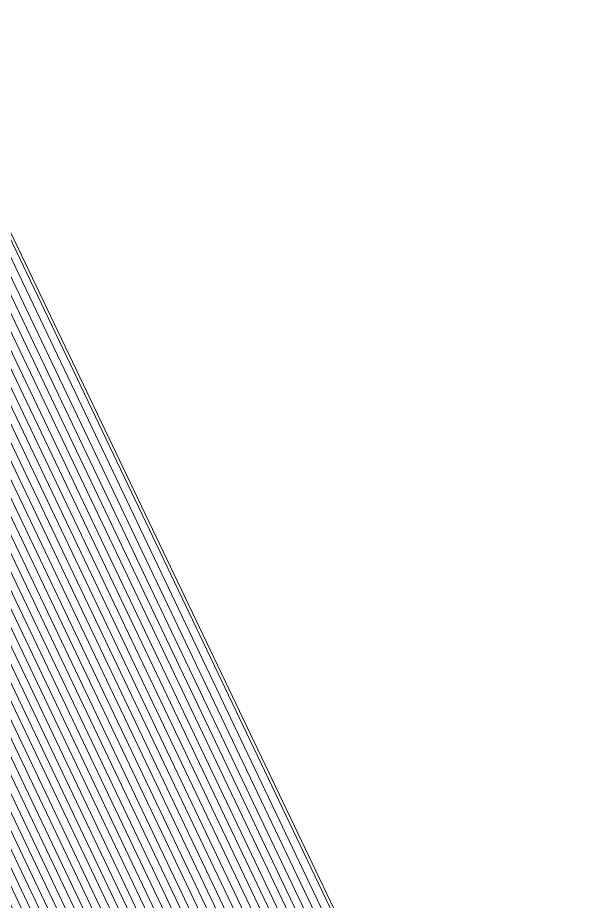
# Model space of a CAD drawing. Header units: metres. Extents: x 679304 to 680626, y 2747329 to 2750056.
# Drawn here: x 679522.916 to 679524.613, y 2747474.582 to 2747477.224 of the extents above; entities that cross this region are included whole.
import ezdxf

# ---------------------------------------------------------------- set-up
doc = ezdxf.new("R2010")
doc.units = ezdxf.units.M
doc.layers.add('02-L-projecció', color=6, linetype='Continuous', lineweight=5)
doc.layers.add('3-TR terra compactada', color=45, linetype='Continuous', lineweight=0)
doc.layers.add('SL_TREE_PROSOPIS_CINERARIA', color=66, linetype='Continuous', true_color=0x5f7f00)
picture_1 = doc.add_image_def('image2.png', size_in_pixel=(716, 586))

# ---------------------------------------------------------------- blocks, each defined once
blk = doc.blocks.new('General Section WaterFalls')
at = {"layer": '3-TR terra compactada'}
h = blk.add_hatch(dxfattribs=at)
h.set_pattern_fill('LINE', color=256, scale=0.0075)
h.set_pattern_definition([(360, (-1.593222, -1.45), (0, 0.0238125), [])])
edge = h.paths.add_edge_path(flags=16)
edge.add_arc((87.9127, -34.891), 0.03, 0, 360)
h.paths.add_polyline_path([(60.8679, -34.0635), (60.8679, -34.8165), (77.2885, -34.8165), (77.2885, -35.9665), (94.0298, -35.9665), (94.0235, -34.5335), (88.7774, -34.4288), (88.7764, -34.4784), (88.6751, -34.8565), (84.0602, -34.7644), (83.9655, -34.4124), (83.9577, -34.3822), (83.9588, -34.3318), (79.9888, -34.2503), (79.9888, -35.7877), (77.4385, -35.7877), (77.4385, -35.4375), (78.6181, -35.4377), (78.0551, -33.463), (67.1021, -33.3788), (67.0118, -33.1781), (66.851, -33.1769), (63.5673, -33.1513), (63.5673, -34.7034), (61.0171, -34.7034), (61.0171, -34.3534), (62.1077, -34.3534), (61.5858, -32.5095), (50.6816, -32.4257), (50.5911, -32.225), (50.4251, -32.2238), (47.1481, -32.1982), (47.1472, -33.3816), (44.9975, -33.3816), (44.9975, -33.0316), (45.5693, -33.0316), (45.1431, -31.5563), (34.2616, -31.4727), (34.1709, -31.272), (34.0048, -31.2707), (30.7263, -31.2451), (30.7263, -32.3786), (28.5762, -32.3786), (28.5762, -32.0286), (29.1479, -32.0286), (28.7218, -30.5533), (17.8413, -30.4697), (17.6814, -31.5018), (28.2761, -31.5018), (28.2761, -32.6104), (44.4474, -32.6104), (44.4474, -34.0635)])
at = {"layer": '02-L-projecció'}
blk.add_lwpolyline([(88.7774, -34.4288), (94.0235, -34.5335), (94.0298, -35.9665), (77.2885, -35.9665), (77.2885, -34.8165), (60.8679, -34.8165)], dxfattribs=at)
blk = doc.blocks.new('prospopis cineraria')
image = blk.add_image(picture_1, insert=(-4.0001, 0), size_in_units=(7.4106, 6.0651))
image.dxf.flags = 15

msp = doc.modelspace()

# ---------------------------------------------------------------- block references
at = {"rotation": 115.5575828871377}
msp.add_blockref('General Section WaterFalls', (679521.7318, 2747398.3107), dxfattribs=at)
at = {"layer": 'SL_TREE_PROSOPIS_CINERARIA', "rotation": 115.5482287746755}
msp.add_blockref('prospopis cineraria', (679522.1396, 2747473.7251), dxfattribs=at)

doc.saveas('drawing.dxf')
